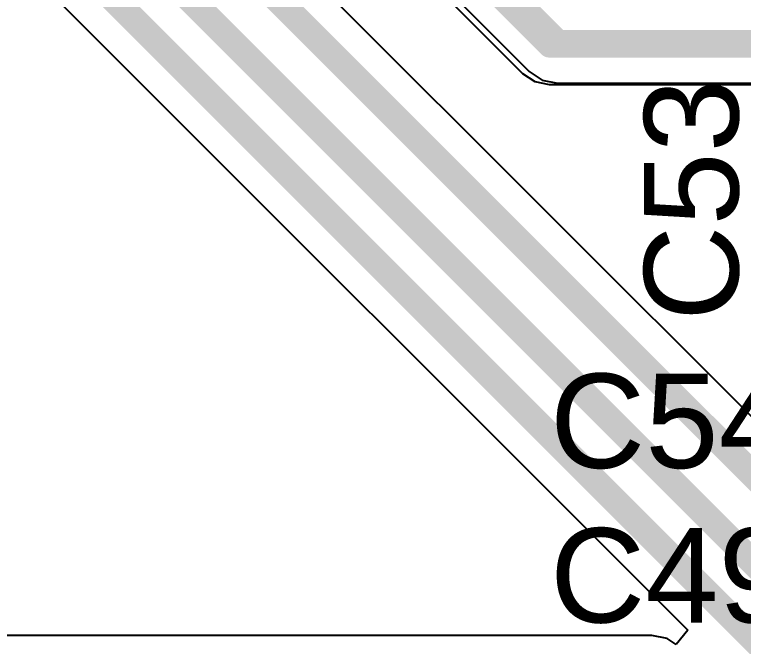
# Model space of a CAD drawing. Header units: inches. Extents: x -11 to 5379, y 0 to 5429.
# Drawn here: x 182.68 to 189.74, y 64.59 to 70.71 of the extents above; entities that cross this region are included whole.
import ezdxf

# ---------------------------------------------------------------- set-up
doc = ezdxf.new("R2010")
doc.units = ezdxf.units.IN
for name, color, linetype in [('Bottom Layer', 5, 'Continuous'), ('Top Layer', 1, 'Continuous'), ('Top Overlay', 2, 'Continuous')]:
    doc.layers.add(name, color=color, linetype=linetype)
doc.styles.add('Arial', font='', dxfattribs={"height": 0.2})
doc.styles.get('Arial').set_extended_font_data('Arial')

msp = doc.modelspace()

# ---------------------------------------------------------------- linework, layer by layer
at = {"layer": 'Bottom Layer'}
for p, q in [((176.2673, 81.5521), (187.6602, 70.1592)), ((190.6754, 65.9527), (175.5062, 81.122)), ((174.6061, 79.3374), (189.1967, 64.7468)), ((187.6602, 70.1592), (187.7862, 70.075)), ((187.7862, 70.075), (187.9349, 70.0454)), ((187.9349, 70.0454), (200.1522, 70.0454)), ((189.1967, 64.7468), (189.0834, 64.6087)), ((188.8486, 64.6958), (174.0337, 64.6958)), ((188.9973, 64.6662), (188.8486, 64.6958)), ((189.0834, 64.6087), (188.9973, 64.6662))]:
    msp.add_line(p, q, dxfattribs=at)
for points in [[(176.4282, 81.9406, 0.254, 0.254, 0), (187.9349, 70.4339, 0.254, 0.254, 0)], [(175.2315, 80.8473, 0.254, 0.254, 0), (190.5145, 65.5643, 0.254, 0.254, 0)], [(174.9837, 80.2492, 0.254, 0.254, 0), (190.2667, 64.9661, 0.254, 0.254, 0)], [(174.767, 79.7259, 0.254, 0.254, 0), (190.05, 64.4429, 0.254, 0.254, 0)], [(187.9349, 70.4339, 0.254, 0.254, 0), (200.1522, 70.4339, 0.254, 0.254, 0)]]:
    msp.add_lwpolyline(points, format="xyseb", dxfattribs=at)
msp.add_lwpolyline([(187.8714, 70.4339, 0.127, 0.127, 1), (187.9984, 70.4339, 0.127, 0.127, 1)], format="xyseb", close=True, dxfattribs=at)
msp.add_lwpolyline([(187.8714, 70.4339, 0.127, 0.127, 1), (187.9984, 70.4339, 0.127, 0.127, 1)], format="xyseb", close=True, dxfattribs=at)
at = {"layer": 'Top Layer'}
for p, q in [((184.8125, 72.9233), (187.5972, 70.1385)), ((187.5972, 70.1385), (187.5972, 70.1385)), ((187.5972, 70.1385), (187.7149, 70.0599)), ((187.7149, 70.0599), (187.8536, 70.0323)), ((187.8536, 70.0323), (187.8536, 70.0323)), ((187.8536, 70.0323), (190.6198, 70.0323))]:
    msp.add_line(p, q, dxfattribs=at)
for points in [[(185.0688, 73.1796, 0.2032, 0.2032, 0), (187.8536, 70.3949, 0.2032, 0.2032, 0)], [(187.8536, 70.3949, 0.2032, 0.2032, 0), (193.0209, 70.3949, 0.2032, 0.2032, 0)]]:
    msp.add_lwpolyline(points, format="xyseb", dxfattribs=at)
msp.add_lwpolyline([(187.8028, 70.3949, 0.1016, 0.1016, 1), (187.9044, 70.3949, 0.1016, 0.1016, 1)], format="xyseb", close=True, dxfattribs=at)
msp.add_lwpolyline([(187.8028, 70.3949, 0.1016, 0.1016, 1), (187.9044, 70.3949, 0.1016, 0.1016, 1)], format="xyseb", close=True, dxfattribs=at)

# ---------------------------------------------------------------- texts
at = {"layer": 'Top Overlay', "style": 'Arial'}
msp.add_text('C53', height=0.9144, rotation=90, dxfattribs=at).set_placement((189.6871, 67.7422))
for s, p in [('C54', (187.8617, 66.3175)), ('C49', (187.8617, 64.8209))]:
    msp.add_text(s, height=0.9144, dxfattribs=at).set_placement(p)

doc.saveas('drawing.dxf')
